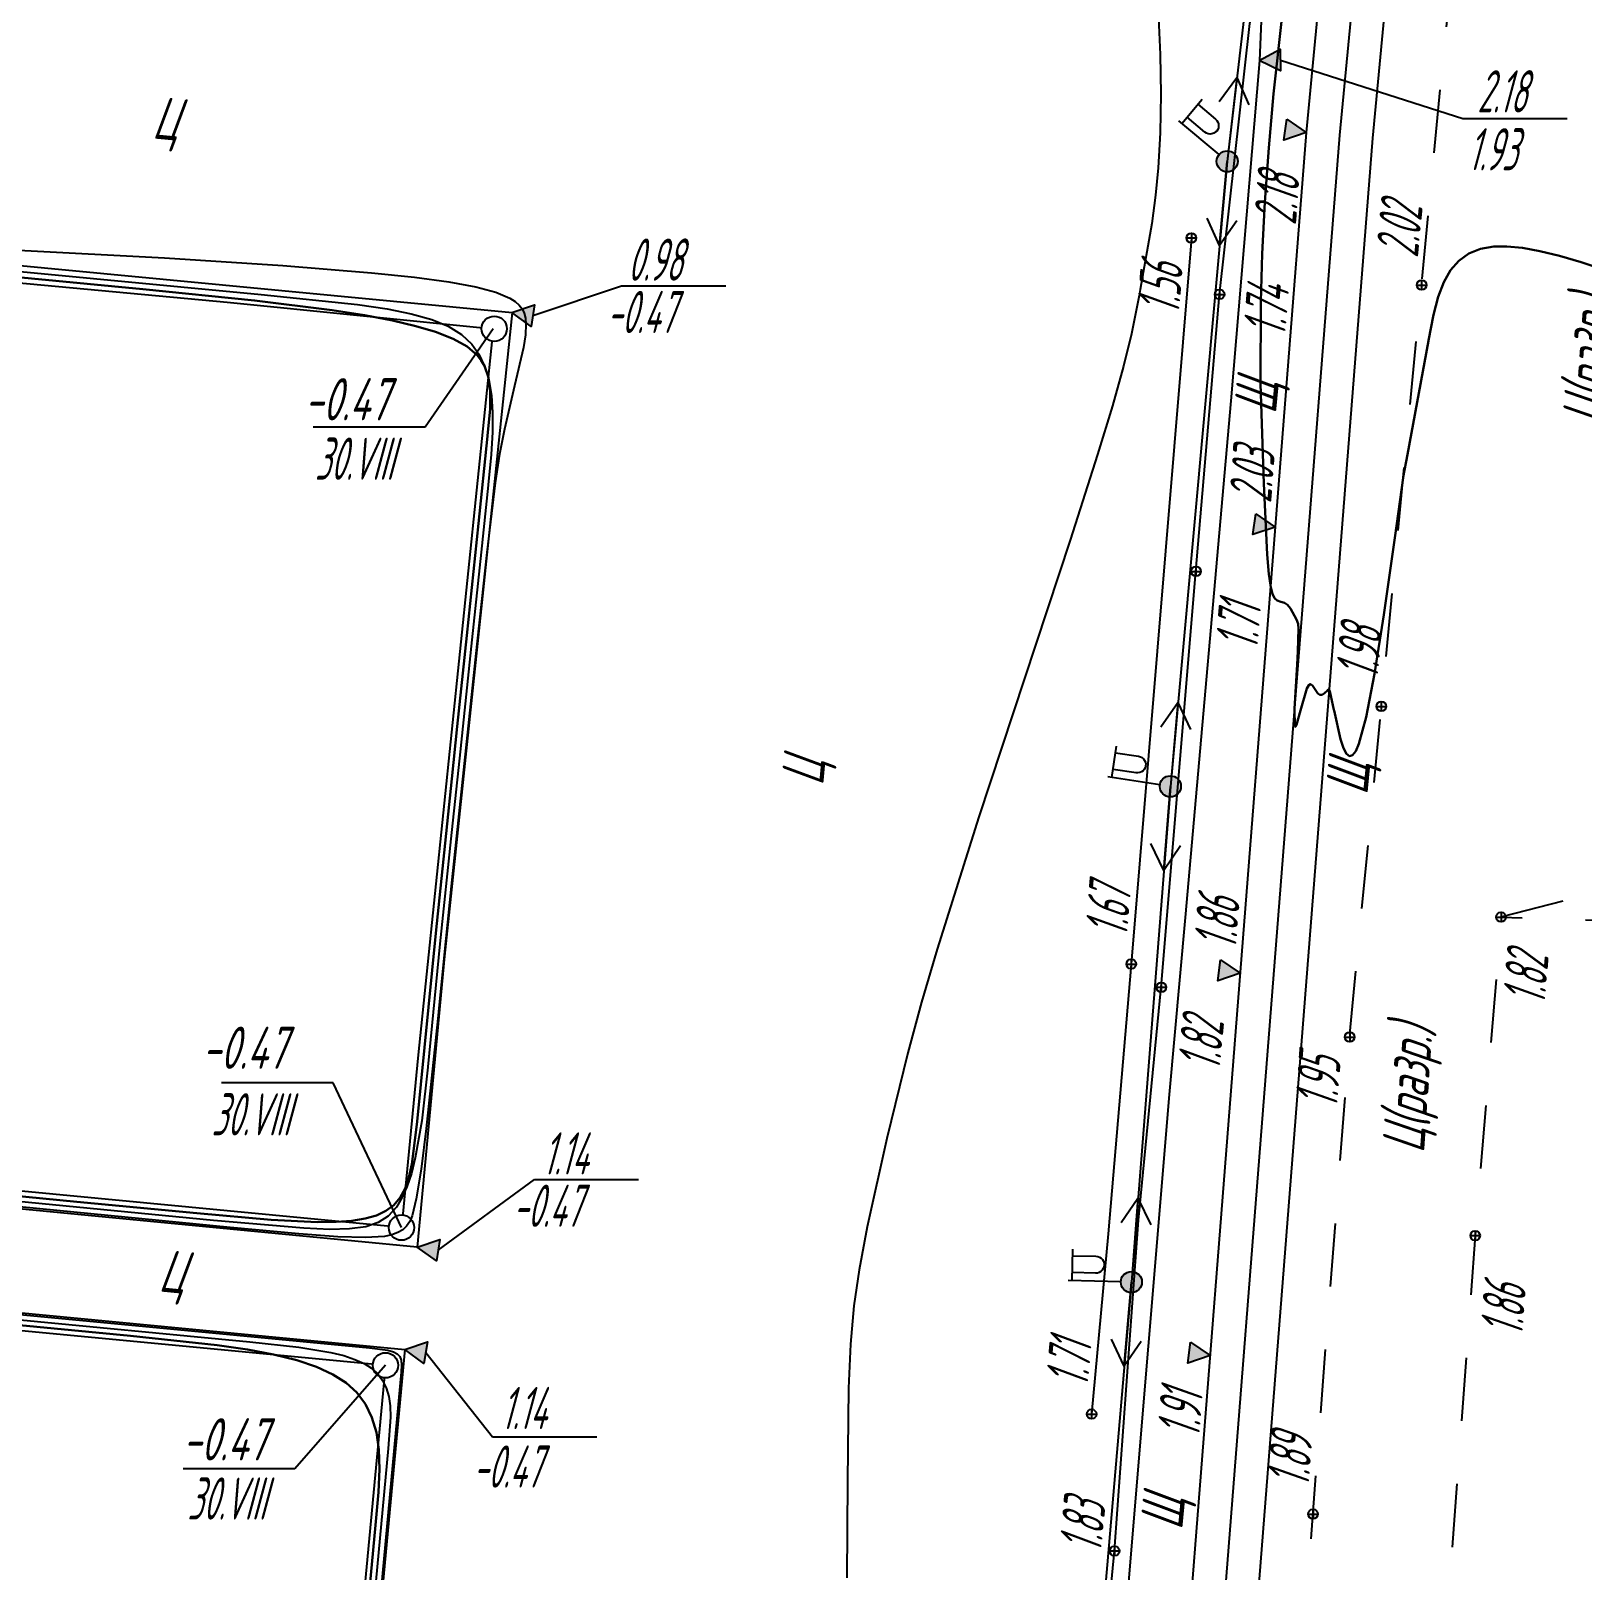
# Model space of a CAD drawing. Extents: x 1233805 to 1234355, y 654698 to 655114.
# Drawn here: x 1233912.5 to 1233949.3, y 654759.59 to 654796.11 of the extents above; entities that cross this region are included whole.
import ezdxf

# ---------------------------------------------------------------- set-up
doc = ezdxf.new("R2010")
doc.units = 0
doc.linetypes.add('ИИDash_05_15', pattern=[2, 0.5, -1.5])
doc.linetypes.add('ИИDash_15_15', pattern=[3, 1.5, -1.5])
for name, color, linetype, lineweight in [('ИИ_ГИДРОГРАФИЯ', 3, 'Continuous', 25), ('ИИ_ГОРИЗОНТАЛИ_ОСН', 32, 'Continuous', 25), ('ИИ_ГОРИЗОНТАЛИ_УТОЛЩ', 32, 'Continuous', 30), ('ИИ_ДОРОГИ_АД', 7, 'Continuous', 25), ('ИИ_ДОРОГИ_ЖД', 7, 'Continuous', 25), ('ИИ_ЛЭП_НН', 250, 'Continuous', 25), ('ИИ_ОГРАДЫ', 7, 'Continuous', 25), ('ИИ_ОТМЕТКИ', 7, 'Continuous', 25), ('ИИ_СООРУЖЕНИЕ', 7, 'Continuous', 25), ('ИИ_УГОДЬЯ', 7, 'Continuous', 25)]:
    doc.layers.add(name, color=color, linetype=linetype, lineweight=lineweight)
doc.styles.add('VNIPISIMPLEXCUR', font='simplex.shx', dxfattribs={"width": 0.8, "oblique": 15})
doc.styles.add('ГОСТ 2.304 КУРСИВ', font='cs_gost2304.shx', dxfattribs={"oblique": 15})
doc.linetypes.add('ИИ05155', pattern='A,0,[41,3dservice.shx,S=3,R=0,X=0,Y=0],-12', length=12)
doc.linetypes.add('ИИ052801П', pattern='A,2,[39,3dservice.shx,S=0.8,R=0,X=0,Y=0],2', length=4)
doc.linetypes.add('ИИ054742_3', pattern='A,2,-0.5,[4,3dservice.shx,S=1,R=0,X=0,Y=0],-0.5,2', length=5)
doc.linetypes.add('ИИ054751', pattern='A,2.5,[1,3dservice.shx,S=0.8,R=0,X=0,Y=0],2.5', length=5)

# ---------------------------------------------------------------- blocks, each defined once
blk = doc.blocks.new('ИИ0511013')
at = {"linetype": 'Continuous', "lineweight": 25}
h = blk.add_hatch(color=0, dxfattribs=at)
edge = h.paths.add_edge_path()
edge.add_arc((0, 0), 0.5, 0, 360)
at = {"color": 0, "linetype": 'Continuous', "lineweight": 25, "flags": 128}
for points in [[(0, 0.5), (0, 3)], [(0, 2.806), (1.5, 2.806)], [(1.184, 2.806), (1.184, 1.706), (1.174, 1.617), (1.144, 1.532), (1.096, 1.456), (1.033, 1.393), (0.957, 1.345), (0.873, 1.316), (0.784, 1.306), (0.695, 1.316), (0.61, 1.345), (0.534, 1.393), (0.471, 1.456), (0.423, 1.532), (0.394, 1.617), (0.384, 1.706), (0.384, 2.806)]]:
    blk.add_lwpolyline(points, dxfattribs=at)
at = {"color": 0, "linetype": 'Continuous', "lineweight": 25}
blk.add_circle((0, 0), 0.5, dxfattribs=at)
blk = doc.blocks.new('ИИ051144')
at = {"color": 0, "linetype": 'Continuous', "lineweight": 25, "flags": 128}
for points in [[(4, 0), (0, 0)], [(2.775, 0.707), (4, 0), (2.775, -0.707)]]:
    blk.add_lwpolyline(points, dxfattribs=at)
blk = doc.blocks.new('PICKET')
at = {"color": 0, "linetype": 'Continuous', "lineweight": 25}
for p, q in [((-0.23, 0), (0.23, 0)), ((0, 0.23), (0, -0.23))]:
    blk.add_line(p, q, dxfattribs=at)
blk.add_circle((0, 0), 0.23, dxfattribs=at)
at = {"color": 0, "linetype": 'Continuous', "style": 'VNIPISIMPLEXCUR', "oblique": 15, "width": 0.8}
blk.add_attdef('OTMETKA', (1.25, 0.3), '', height=2, dxfattribs=at)
at = {"color": 8, "linetype": 'Continuous', "style": 'VNIPISIMPLEXCUR', "oblique": 15, "width": 0.8, "flags": 1}
blk.add_attdef('NOMER', (1.25, -2.7), '', height=2, dxfattribs=at)
blk = doc.blocks.new('ИИ05280')
at = {"linetype": 'Continuous'}
blk.add_hatch(color=0, dxfattribs=at).paths.add_polyline_path([(0.5, 1), (-0.531, 1), (0, 0)])
at = {"color": 0, "linetype": 'Continuous'}
blk.add_lwpolyline([(0, 0), (-0.531, 1), (0.5, 1), (0, 0)], dxfattribs=at)
at = {"color": 0, "linetype": 'Continuous', "style": 'VNIPISIMPLEXCUR', "oblique": 15, "width": 0.8}
for tag, p in [('TOP', (1.705, 4.427)), ('FOUNDATION', (1.705, 0.998))]:
    blk.add_attdef(tag, p, '', height=2, dxfattribs=at)
blk = doc.blocks.new('*U196')
at = {"color": 0, "linetype": 'ByBlock', "lineweight": -2}
for points in [[(0, 0), (8.639, -2.77)], [(8.639, -2.77), (13.583, -2.77)]]:
    blk.add_lwpolyline(points, dxfattribs=at)
blk = doc.blocks.new('*U199')
at = {"color": 0, "linetype": 'ByBlock', "lineweight": -2}
for points in [[(0, 0), (3.169, -3.993)], [(3.169, -3.993), (8.114, -3.993)]]:
    blk.add_lwpolyline(points, dxfattribs=at)
blk = doc.blocks.new('*U200')
at = {"color": 0, "linetype": 'ByBlock', "lineweight": -2}
for points in [[(0, 0), (4.566, 3.356)], [(4.566, 3.356), (9.511, 3.356)]]:
    blk.add_lwpolyline(points, dxfattribs=at)
blk = doc.blocks.new('*U212')
at = {"color": 0, "linetype": 'ByBlock', "lineweight": -2}
for points in [[(0, 0), (4.202, 1.414)], [(4.202, 1.414), (9.147, 1.414)]]:
    blk.add_lwpolyline(points, dxfattribs=at)
blk = doc.blocks.new('ИИ05025')
at = {"linetype": 'Continuous', "lineweight": 25}
blk.add_hatch(color=0, dxfattribs=at).paths.add_polyline_path([(0.5, 1), (0, 0), (-0.5, 1)])
at = {"color": 0, "linetype": 'Continuous', "lineweight": 25}
blk.add_lwpolyline([(0.5, 1), (0, 0), (-0.5, 1)], close=True, dxfattribs=at)
at = {"color": 0, "linetype": 'Continuous', "style": 'VNIPISIMPLEXCUR', "oblique": 15, "width": 0.8}
blk.add_attdef('HEIGHT', (1.2, 0), '', height=2, dxfattribs=at)
blk = doc.blocks.new('ИИ052131')
at = {"color": 7, "linetype": 'Continuous', "style": 'VNIPISIMPLEXCUR', "oblique": 15, "width": 0.8}
for tag, p in [('HEIGHT', (1.3, 0.7)), ('DATE', (1.3, -2.7))]:
    blk.add_attdef(tag, p, '', height=2, dxfattribs=at)
at = {"color": 0, "linetype": 'Continuous', "lineweight": 25}
blk.add_wipeout([(-0.532, -0.284), (-0.466, -0.382), (-0.382, -0.466), (-0.284, -0.532), (-0.175, -0.577), (-0.059, -0.6), (0.059, -0.6), (0.175, -0.577), (0.284, -0.532), (0.382, -0.466), (0.466, -0.382), (0.532, -0.284), (0.577, -0.175), (0.6, -0.059), (0.6, 0.059), (0.577, 0.175), (0.532, 0.284), (0.466, 0.382), (0.382, 0.466), (0.284, 0.532), (0.175, 0.577), (0.059, 0.6), (-0.059, 0.6), (-0.175, 0.577), (-0.284, 0.532), (-0.382, 0.466), (-0.466, 0.382), (-0.532, 0.284), (-0.577, 0.175), (-0.6, 0.059), (-0.6, -0.059), (-0.577, -0.175)], dxfattribs=at)
blk.add_circle((0, 0), 0.6, dxfattribs=at)
blk = doc.blocks.new('*U216')
at = {"color": 0, "linetype": 'ByBlock', "lineweight": -2}
for points in [[(0, 0), (-3.236, -4.669)], [(-3.236, -4.669), (-8.535, -4.669)]]:
    blk.add_lwpolyline(points, dxfattribs=at)
blk = doc.blocks.new('*U217')
at = {"color": 0, "linetype": 'ByBlock', "lineweight": -2}
for points in [[(-3.236, 6.867), (-8.535, 6.867)], [(0, 0), (-3.236, 6.867)]]:
    blk.add_lwpolyline(points, dxfattribs=at)
blk = doc.blocks.new('*U218')
at = {"color": 0, "linetype": 'ByBlock', "lineweight": -2}
for points in [[(0, 0), (-4.297, -4.908)], [(-4.297, -4.908), (-9.596, -4.908)]]:
    blk.add_lwpolyline(points, dxfattribs=at)

msp = doc.modelspace()

# ---------------------------------------------------------------- linework, layer by layer
at = {"layer": 'ИИ_ГИДРОГРАФИЯ', "flags": 128}
msp.add_lwpolyline([(1233875.468, 654794.116), (1233875.671, 654793.732), (1233875.974, 654793.46), (1233886.265, 654792.536), (1233893.322, 654791.949), (1233900.581, 654791.226), (1233917.153, 654789.679), (1233923.464, 654789.052), (1233921.683, 654771.835), (1233921.287, 654767.734), (1233894.66, 654770.284), (1233894.264, 654767.011), (1233920.906, 654764.47), (1233919.089, 654745.178), (1233916.887, 654721.798), (1233915.746, 654709.852), (1233916.454, 654709.562), (1233916.386, 654708.843), (1233915.839, 654708.723), (1233915.821, 654706.399), (1233916.079, 654704.831), (1233915.34, 654702.544), (1233901.558, 654703.792), (1233901.143, 654699.842)], dxfattribs=at)
at = {"layer": 'ИИ_ГОРИЗОНТАЛИ_ОСН', "elevation": 1.5, "flags": 128}
msp.add_lwpolyline([(1233939.236, 654796.421), (1233939.277, 654795.558), (1233939.29, 654794.613), (1233939.274, 654793.7), (1233939.23, 654792.868), (1233939.17, 654792.215), (1233939.083, 654791.545), (1233938.807, 654789.978), (1233938.78, 654789.838), (1233938.765, 654789.759), (1233938.596, 654788.931), (1233938.408, 654788.164), (1233938.145, 654787.222), (1233937.793, 654786.065), (1233937.142, 654784.039), (1233936.06, 654780.76), (1233934.977, 654777.477), (1233933.986, 654774.335), (1233933.621, 654773.085), (1233933.295, 654771.88), (1233932.793, 654769.848), (1233932.333, 654767.756), (1233932.137, 654766.735), (1233932.014, 654765.881), (1233931.932, 654764.97), (1233931.886, 654763.929), (1233931.866, 654761.719), (1233931.847, 654759.428)], dxfattribs=at)
at = {"layer": 'ИИ_ГОРИЗОНТАЛИ_УТОЛЩ', "elevation": 2, "flags": 128}
for points in [[(1233942.168, 654796.482), (1233941.967, 654794.623), (1233941.853, 654793.338), (1233941.762, 654792.055), (1233941.697, 654790.829), (1233941.661, 654789.687), (1233941.66, 654787.746), (1233941.735, 654785.383), (1233941.815, 654783.7), (1233941.855, 654783.232), (1233941.9, 654782.918), (1233941.941, 654782.766), (1233941.992, 654782.663), (1233942.054, 654782.606), (1233942.143, 654782.577), (1233942.226, 654782.552), (1233942.294, 654782.502), (1233942.365, 654782.418), (1233942.51, 654782.155), (1233942.547, 654782.051), (1233942.562, 654781.933), (1233942.543, 654781.402), (1233942.524, 654781.085), (1233942.466, 654780.036), (1233942.468, 654779.621), (1233942.484, 654779.607), (1233942.51, 654779.659), (1233942.603, 654779.998), (1233942.755, 654780.522), (1233942.801, 654780.601), (1233942.846, 654780.624), (1233942.893, 654780.592), (1233942.954, 654780.498), (1233943.018, 654780.4), (1233943.065, 654780.368), (1233943.119, 654780.37), (1233943.178, 654780.405), (1233943.244, 654780.473), (1233943.246, 654780.477), (1233943.278, 654780.502), (1233943.302, 654780.46), (1233943.397, 654780.014), (1233943.4, 654779.994), (1233943.551, 654779.315), (1233943.622, 654779.105), (1233943.693, 654778.972), (1233943.767, 654778.915), (1233943.841, 654778.935), (1233943.916, 654779.034), (1233943.991, 654779.21), (1233944.16, 654779.843), (1233944.358, 654780.867), (1233944.582, 654782.265), (1233944.85, 654784.145), (1233945.04, 654785.515)], [(1233945.042, 654785.53), (1233945.142, 654786.07), (1233945.639, 654788.763), (1233945.641, 654788.773), (1233945.76, 654789.383), (1233945.872, 654789.806), (1233946.005, 654790.155), (1233946.164, 654790.436), (1233946.362, 654790.665), (1233946.597, 654790.834), (1233946.873, 654790.945), (1233947.19, 654791), (1233947.502, 654791.003), (1233947.866, 654790.967), (1233948.281, 654790.893), (1233948.749, 654790.779), (1233949.26, 654790.63), (1233949.829, 654790.441)]]:
    msp.add_lwpolyline(points, dxfattribs=at)
at = {"layer": 'ИИ_ДОРОГИ_АД', "linetype": 'ИИDash_15_15', "flags": 128}
for points in [[(1233939.015, 654700.479), (1233939.498, 654709.184), (1233940.941, 654731.387), (1233942.25, 654752.471), (1233943.772, 654772.254), (1233945.987, 654795.42), (1233946.656, 654801.852), (1233948.989, 654825.012), (1233949.599, 654829.448), (1233951.829, 654829.422), (1233952.897, 654826.011), (1233954.591, 654822.566), (1233959.096, 654822.006)], [(1233954.422, 654789.404), (1233954.089, 654776.841), (1233947.362, 654775.098), (1233946.748, 654767.544), (1233945.99, 654757.362), (1233945.775, 654747.888), (1233945.389, 654733.158), (1233944.577, 654715.305), (1233943.047, 654704.579), (1233942.66, 654702.051), (1233942.551, 654700.539)]]:
    msp.add_lwpolyline(points, dxfattribs=at)
at = {"layer": 'ИИ_ДОРОГИ_ЖД', "linetype": 'ИИ05155', "flags": 128}
msp.add_lwpolyline([(1234056.942, 655090.19), (1234056.854, 655089.205), (1234056.406, 655084.105), (1234055.956, 655079.572), (1234055.646, 655076.911), (1234055.304, 655074.333), (1234054.619, 655069.165), (1234053.863, 655064.2), (1234053.353, 655061.306), (1234052.529, 655056.897), (1234051.379, 655051.371), (1234050.325, 655046.877), (1234049.422, 655043.305), (1234048.454, 655039.697), (1234047.58, 655036.731), (1234046.039, 655031.861), (1234044.796, 655028.233), (1234043.622, 655025.049), (1234042.179, 655021.319), (1234039.198, 655014.351), (1234037.586, 655010.854), (1234035.853, 655007.29), (1234032.571, 655001.061), (1234029.694, 654995.996), (1234027.122, 654991.839), (1234025.105, 654988.674), (1234022.618, 654984.96), (1234017.595, 654977.758), (1234013.646, 654972.177), (1234008.65, 654965.136), (1234002.28, 654956.181), (1233998.731, 654951.199), (1233994.13, 654944.785), (1233986.376, 654933.838), (1233981.412, 654926.555), (1233978.949, 654922.759), (1233977.301, 654920.189), (1233975.515, 654917.285), (1233974.523, 654915.607), (1233972.599, 654912.296), (1233970.752, 654908.871), (1233969.264, 654906.111), (1233967.73, 654903.067), (1233965.856, 654899.173), (1233963.956, 654895.031), (1233962.058, 654890.564), (1233960.863, 654887.626), (1233960.088, 654885.632), (1233958.345, 654881.005), (1233956.808, 654876.534), (1233955.05, 654871.038), (1233952.603, 654862.181), (1233951.265, 654856.525), (1233950.235, 654851.466), (1233949.674, 654848.496), (1233949.074, 654844.738), (1233947.854, 654835.927), (1233947.007, 654828.506), (1233946.739, 654826.086), (1233946.179, 654820.687), (1233945.641, 654815.488), (1233945.346, 654812.686), (1233945.028, 654809.268), (1233944.413, 654802.921), (1233943.534, 654793.639), (1233940.158, 654750.714), (1233939.536, 654741.634), (1233937.407, 654709.458), (1233936.859, 654700.443)], dxfattribs=at)
at = {"layer": 'ИИ_ДОРОГИ_ЖД'}
for points in [[(1233947.066, 654836.026), (1233946.217, 654828.595), (1233945.948, 654826.171), (1233945.388, 654820.769), (1233944.85, 654815.571), (1233944.555, 654812.765), (1233944.237, 654809.343), (1233943.622, 654802.997), (1233942.742, 654793.707), (1233939.365, 654750.768), (1233938.743, 654741.688), (1233936.614, 654709.508), (1233936.062, 654700.429)], [(1233948.633, 654835.828), (1233947.787, 654828.418), (1233947.519, 654826.003), (1233946.959, 654820.606), (1233946.421, 654815.407), (1233946.127, 654812.609), (1233945.809, 654809.194), (1233945.194, 654802.847), (1233944.316, 654793.571), (1233940.94, 654750.652), (1233940.319, 654741.582), (1233938.191, 654709.408), (1233937.646, 654700.456)]]:
    msp.add_lwpolyline(points, dxfattribs=at)
at = {"layer": 'ИИ_ЛЭП_НН', "flags": 128}
msp.add_lwpolyline([(1233937.683, 654807.794), (1233941.518, 654798.57), (1233940.866, 654793.02), (1233939.519, 654778.199), (1233938.595, 654766.443), (1233937.57, 654754.506), (1233936.513, 654752.358)], dxfattribs=at)
at = {"layer": 'ИИ_ОГРАДЫ', "linetype": 'ИИ054751', "flags": 128}
msp.add_lwpolyline([(1233925.787, 654725.467), (1233935.497, 654724.749), (1233935.912, 654730.54), (1233935.62, 654731.115), (1233936.481, 654742.735), (1233937.216, 654751.377), (1233937.64, 654754.295), (1233938.196, 654760.066), (1233938.767, 654767.909), (1233939.305, 654773.433), (1233940.127, 654783.297), (1233940.686, 654789.866), (1233941.406, 654796.289), (1233941.88, 654799.042)], dxfattribs=at)
at = {"layer": 'ИИ_ОГРАДЫ', "linetype": 'ИИ054742_3', "flags": 128}
msp.add_lwpolyline([(1233940.019, 654791.203), (1233938.591, 654773.986), (1233938.046, 654767.589), (1233937.651, 654763.312)], dxfattribs=at)
at = {"layer": 'ИИ_СООРУЖЕНИЕ', "linetype": 'ИИ052801П', "flags": 128}
for points in [[(1233941.72, 654797.479), (1233941.635, 654795.41), (1233940.953, 654787.34), (1233939.869, 654775.087), (1233939.491, 654770.889), (1233938.497, 654758.959), (1233937.198, 654746.306), (1233936.243, 654733.629), (1233936.058, 654731.427)], [(1233876.094, 654794.705), (1233876.07, 654793.869), (1233887.375, 654792.893), (1233904.534, 654791.287), (1233923.908, 654789.433), (1233923.24, 654783.013), (1233922.31, 654774.173), (1233921.662, 654767.271), (1233895.041, 654769.836), (1233894.678, 654767.394), (1233921.365, 654764.842), (1233919.463, 654744.55), (1233916.188, 654710.217), (1233916.712, 654709.887)]]:
    msp.add_lwpolyline(points, dxfattribs=at)
at = {"layer": 'ИИ_УГОДЬЯ', "linetype": 'ИИDash_05_15', "flags": 128}
msp.add_lwpolyline([(1233947.362, 654775.098), (1233959.357, 654774.715)], dxfattribs=at)

# ---------------------------------------------------------------- block references
at = {"layer": 'ИИ_ДОРОГИ_ЖД'}
ref = msp.add_blockref('ИИ05025', (1233942.742, 654793.707), dxfattribs=dict(at, xscale=0.4999999999999996, yscale=0.4999999999999996, zscale=0.4999999999999996, rotation=82.27577921875833))
ref.add_attrib('OTMETKA', '2.18', (1233942.495, 654791.497), dxfattribs={"layer": '0', "linetype": 'Continuous', "height": 1, "rotation": 85.5024, "style": 'ГОСТ 2.304 КУРСИВ', "oblique": 15, "width": 0.65})
ref = msp.add_blockref('ИИ05025', (1233942.006, 654784.348, 2.03), dxfattribs=dict(at, xscale=0.4999999999999996, yscale=0.4999999999999996, zscale=0.4999999999999996, rotation=82.27577921875833))
ref.add_attrib('OTMETKA', '2.03', (1233941.907, 654784.904, 2.03), dxfattribs={"layer": '0', "linetype": 'Continuous', "height": 1, "rotation": 85.5024, "style": 'ГОСТ 2.304 КУРСИВ', "oblique": 15, "width": 0.65})
ref = msp.add_blockref('ИИ05025', (1233941.174, 654773.77, 1.863), dxfattribs=dict(at, xscale=0.4999999999999996, yscale=0.4999999999999996, zscale=0.4999999999999996, rotation=82.27577921875833))
ref.add_attrib('OTMETKA', '1.86', (1233941.074, 654774.325, 1.863), dxfattribs={"layer": '0', "linetype": 'Continuous', "height": 1, "rotation": 85.5024, "style": 'ГОСТ 2.304 КУРСИВ', "oblique": 15, "width": 0.65})
ref = msp.add_blockref('ИИ05025', (1233940.461, 654764.7, 1.913), dxfattribs=dict(at, xscale=0.4999999999999996, yscale=0.4999999999999996, zscale=0.4999999999999996, rotation=82.27577921875833))
ref.add_attrib('OTMETKA', '1.91', (1233940.205, 654762.744, 1.913), dxfattribs={"layer": '0', "linetype": 'Continuous', "height": 1, "rotation": 85.5024, "style": 'ГОСТ 2.304 КУРСИВ', "oblique": 15, "width": 0.65})
at = {"layer": 'ИИ_ЛЭП_НН'}
for name, p, xscale, yscale, zscale, rotation in [('ИИ051144', (1233940.866, 654793.02), 0.4999999999999997, 0.4999999999999997, 0.4999999999999997, 83.3003036046808), ('ИИ0511013', (1233940.866, 654793.02, -11.67), 0.5, 0.5, 0.5, 49.99999999999999), ('ИИ051144', (1233940.866, 654793.02), 0.4999999999999997, 0.4999999999999997, 0.4999999999999997, 264.8066362614506), ('ИИ051144', (1233939.519, 654778.199), 0.4999999999999997, 0.4999999999999997, 0.4999999999999997, 84.80663625958415), ('ИИ0511013', (1233939.519, 654778.199, -11.67), 0.5, 0.5, 0.5, 81.31607593543228), ('ИИ051144', (1233939.519, 654778.199), 0.4999999999999997, 0.4999999999999997, 0.4999999999999997, 265.5073988254496), ('ИИ051144', (1233938.595, 654766.443), 0.4999999999999997, 0.4999999999999997, 0.4999999999999997, 85.50739882544963), ('ИИ0511013', (1233938.595, 654766.443, -11.67), 0.5, 0.5, 0.5, 88.70593218350544), ('ИИ051144', (1233938.595, 654766.443), 0.4999999999999997, 0.4999999999999997, 0.4999999999999997, 265.0895739045088)]:
    msp.add_blockref(name, p, dxfattribs=dict(at, xscale=xscale, yscale=yscale, zscale=zscale, rotation=rotation))
at = {"layer": 'ИИ_ОТМЕТКИ'}
ref = msp.add_blockref('PICKET', (1233945.477, 654790.086, 2.016), dxfattribs=dict(at, xscale=0.5, yscale=0.5, zscale=0.5))
ref.add_attrib('OTMETKA', '2.02', (1233945.387, 654790.722, 2.016), dxfattribs={"layer": '0', "color": 0, "linetype": 'Continuous', "height": 1, "rotation": 84.5391, "style": 'ГОСТ 2.304 КУРСИВ', "oblique": 15, "width": 0.65})
ref = msp.add_blockref('PICKET', (1233940.019, 654791.203, 1.56), dxfattribs=dict(at, xscale=0.5, yscale=0.5, zscale=0.5))
ref.add_attrib('OTMETKA', '1.56', (1233939.721, 654789.381, 1.56), dxfattribs={"layer": '0', "color": 0, "linetype": 'Continuous', "height": 1, "rotation": 85.2569, "style": 'ГОСТ 2.304 КУРСИВ', "oblique": 15, "width": 0.65})
ref = msp.add_blockref('PICKET', (1233940.686, 654789.866, 1.736), dxfattribs=dict(at, xscale=0.5, yscale=0.5, zscale=0.5))
ref.add_attrib('OTMETKA', '1.74', (1233942.24, 654788.856, 1.736), dxfattribs={"layer": '0', "color": 0, "linetype": 'Continuous', "height": 1, "rotation": 85.1336, "style": 'ГОСТ 2.304 КУРСИВ', "oblique": 15, "width": 0.65})
ref = msp.add_blockref('PICKET', (1233940.127, 654783.297, 1.705), dxfattribs=dict(at, xscale=0.5, yscale=0.5, zscale=0.5))
ref.add_attrib('OTMETKA', '1.71', (1233941.584, 654781.431, 1.705), dxfattribs={"layer": '0', "color": 0, "linetype": 'Continuous', "height": 1, "rotation": 85.238, "style": 'ГОСТ 2.304 КУРСИВ', "oblique": 15, "width": 0.65})
ref = msp.add_blockref('PICKET', (1233944.522, 654780.095, 1.981), dxfattribs=dict(at, xscale=0.5, yscale=0.5, zscale=0.5))
ref.add_attrib('OTMETKA', '1.98', (1233944.432, 654780.732, 1.981), dxfattribs={"layer": '0', "color": 0, "linetype": 'Continuous', "height": 1, "rotation": 84.5391, "style": 'ГОСТ 2.304 КУРСИВ', "oblique": 15, "width": 0.65})
ref = msp.add_blockref('PICKET', (1233938.591, 654773.986, 1.665), dxfattribs=dict(at, xscale=0.5, yscale=0.5, zscale=0.5))
ref.add_attrib('OTMETKA', '1.67', (1233938.493, 654774.621, 1.665), dxfattribs={"layer": '0', "color": 0, "linetype": 'Continuous', "height": 1, "rotation": 85.2569, "style": 'ГОСТ 2.304 КУРСИВ', "oblique": 15, "width": 0.65})
ref = msp.add_blockref('PICKET', (1233947.362, 654775.098, 1.824), dxfattribs=dict(at, xscale=0.5, yscale=0.5, zscale=0.5))
ref.add_attrib('OTMETKA', '1.82', (1233948.397, 654773.013, 1.824), dxfattribs={"layer": '0', "color": 0, "linetype": 'Continuous', "height": 1, "rotation": 85.354, "style": 'ГОСТ 2.304 КУРСИВ', "oblique": 15, "width": 0.65})
ref = msp.add_blockref('PICKET', (1233939.305, 654773.433, 1.819), dxfattribs=dict(at, xscale=0.5, yscale=0.5, zscale=0.5))
ref.add_attrib('OTMETKA', '1.82', (1233940.69, 654771.451, 1.819), dxfattribs={"layer": '0', "color": 0, "linetype": 'Continuous', "height": 1, "rotation": 84.8466, "style": 'ГОСТ 2.304 КУРСИВ', "oblique": 15, "width": 0.65})
ref = msp.add_blockref('PICKET', (1233943.772, 654772.254, 1.953), dxfattribs=dict(at, xscale=0.5, yscale=0.5, zscale=0.5))
ref.add_attrib('OTMETKA', '1.95', (1233943.473, 654770.56, 1.953), dxfattribs={"layer": '0', "color": 0, "linetype": 'Continuous', "height": 1, "rotation": 85.5993, "style": 'ГОСТ 2.304 КУРСИВ', "oblique": 15, "width": 0.65})
ref = msp.add_blockref('PICKET', (1233946.748, 654767.544, 1.859), dxfattribs=dict(at, xscale=0.5, yscale=0.5, zscale=0.5))
ref.add_attrib('OTMETKA', '1.86', (1233947.867, 654765.154, 1.859), dxfattribs={"layer": '0', "color": 0, "linetype": 'Continuous', "height": 1, "rotation": 85.7389, "style": 'ГОСТ 2.304 КУРСИВ', "oblique": 15, "width": 0.65})
ref = msp.add_blockref('PICKET', (1233937.651, 654763.312, 1.708), dxfattribs=dict(at, xscale=0.5, yscale=0.5, zscale=0.5))
ref.add_attrib('OTMETKA', '1.71', (1233937.559, 654763.948, 1.708), dxfattribs={"layer": '0', "color": 0, "linetype": 'Continuous', "height": 1, "rotation": 84.7349, "style": 'ГОСТ 2.304 КУРСИВ', "oblique": 15, "width": 0.65})
ref = msp.add_blockref('PICKET', (1233942.902, 654760.941, 1.893), dxfattribs=dict(at, xscale=0.5, yscale=0.5, zscale=0.5))
ref.add_attrib('OTMETKA', '1.89', (1233942.8, 654761.576, 1.893), dxfattribs={"layer": '0', "color": 0, "linetype": 'Continuous', "height": 1, "rotation": 85.5993, "style": 'ГОСТ 2.304 КУРСИВ', "oblique": 15, "width": 0.65})
ref = msp.add_blockref('PICKET', (1233938.196, 654760.066, 1.825), dxfattribs=dict(at, xscale=0.5, yscale=0.5, zscale=0.5))
ref.add_attrib('OTMETKA', '1.83', (1233937.876, 654760.018, 1.825), dxfattribs={"layer": '0', "color": 0, "linetype": 'Continuous', "height": 1, "rotation": 84.5061, "style": 'ГОСТ 2.304 КУРСИВ', "oblique": 15, "width": 0.65})
at = {"layer": 'ИИ_СООРУЖЕНИЕ'}
ref = msp.add_blockref('ИИ05280', (1233941.629, 654795.41, 1.931), dxfattribs=dict(at, xscale=0.4999999999999994, yscale=0.4999999999999994, zscale=0.4999999999999994, rotation=270.3855888234992))
ref.add_attrib('TOP', '2.18', (1233946.798, 654794.18, 1.931), dxfattribs={"layer": '0', "color": 0, "linetype": 'Continuous', "height": 1, "style": 'ГОСТ 2.304 КУРСИВ', "oblique": 15, "width": 0.65})
ref.add_attrib('FOUNDATION', '1.93', (1233946.574, 654792.807, 1.931), dxfattribs={"layer": '0', "color": 0, "linetype": 'Continuous', "height": 1, "style": 'ГОСТ 2.304 КУРСИВ', "oblique": 15, "width": 0.65})
at = {"layer": 'ИИ_СООРУЖЕНИЕ', "color": 7, "xscale": 0.5, "yscale": 0.5, "zscale": 0.5}
for name, p in [('*U196', (1233942.135, 654795.418, 1.931)), ('*U212', (1233924.401, 654789.362, 0.98)), ('*U200', (1233922.155, 654767.2, 1.139)), ('*U199', (1233921.861, 654764.771, 1.14))]:
    msp.add_blockref(name, p, dxfattribs=at)
at = {"layer": 'ИИ_СООРУЖЕНИЕ'}
ref = msp.add_blockref('ИИ05280', (1233923.906, 654789.434, 0.98), dxfattribs=dict(at, xscale=0.4999999999999994, yscale=0.4999999999999994, zscale=0.4999999999999994, rotation=260.8681650449649))
ref.add_attrib('TOP', '0.98', (1233926.647, 654790.19, 0.98), dxfattribs={"layer": '0', "color": 0, "linetype": 'Continuous', "height": 1, "style": 'ГОСТ 2.304 КУРСИВ', "oblique": 15, "width": 0.65})
ref.add_attrib('FOUNDATION', '-0.47', (1233926.147, 654788.948, 0.98), dxfattribs={"layer": '0', "color": 0, "linetype": 'Continuous', "height": 1, "style": 'ГОСТ 2.304 КУРСИВ', "oblique": 15, "width": 0.65})
ref = msp.add_blockref('ИИ05280', (1233921.66, 654767.271, 1.139), dxfattribs=dict(at, xscale=0.4999999999999994, yscale=0.4999999999999994, zscale=0.4999999999999994, rotation=260.8681650449649))
ref.add_attrib('TOP', '1.14', (1233924.636, 654768.994, 1.139), dxfattribs={"layer": '0', "color": 0, "linetype": 'Continuous', "height": 1, "style": 'ГОСТ 2.304 КУРСИВ', "oblique": 15, "width": 0.65})
ref.add_attrib('FOUNDATION', '-0.47', (1233923.916, 654767.753, 1.139), dxfattribs={"layer": '0', "color": 0, "linetype": 'Continuous', "height": 1, "style": 'ГОСТ 2.304 КУРСИВ', "oblique": 15, "width": 0.65})
ref = msp.add_blockref('ИИ05280', (1233921.366, 654764.842, 1.14), dxfattribs=dict(at, xscale=0.4999999999999994, yscale=0.4999999999999994, zscale=0.4999999999999994, rotation=260.8681650449649))
ref.add_attrib('TOP', '1.14', (1233923.646, 654762.957, 1.14), dxfattribs={"layer": '0', "color": 0, "linetype": 'Continuous', "height": 1, "style": 'ГОСТ 2.304 КУРСИВ', "oblique": 15, "width": 0.65})
ref.add_attrib('FOUNDATION', '-0.47', (1233922.971, 654761.569, 1.14), dxfattribs={"layer": '0', "color": 0, "linetype": 'Continuous', "height": 1, "style": 'ГОСТ 2.304 КУРСИВ', "oblique": 15, "width": 0.65})

# ---------------------------------------------------------------- texts
at = {"layer": 'ИИ_ДОРОГИ_АД', "style": 'ГОСТ 2.304 КУРСИВ', "oblique": 15, "width": 0.8}
for s, rotation, p in [('Ц', 354.653, (1233915.364, 654793.567)), ('Ц(разр.)', 85.962, (1233949.808, 654786.767)), ('Ц', 84.7747, (1233931.285, 654778.203)), ('Ц(разр.)', 85.962, (1233945.533, 654769.489)), ('Ц', 354.496, (1233915.513, 654766.225))]:
    msp.add_text(s, height=1, rotation=rotation, dxfattribs=at).set_placement(p)
at = {"layer": 'ИИ_ДОРОГИ_ЖД', "style": 'ГОСТ 2.304 КУРСИВ', "oblique": 15, "width": 0.8}
for p in [(1233942.019, 654787.012), (1233944.189, 654777.978), (1233939.797, 654760.549)]:
    msp.add_text('Щ', height=1, rotation=84.4645, dxfattribs=at).set_placement(p)

# ---------------------------------------------------------------- next in the draw order: block references
at = {"layer": 'ИИ_ГИДРОГРАФИЯ'}
ref = msp.add_blockref('ИИ052131', (1233923.487, 654789.051, -0.47), dxfattribs=dict(at, xscale=0.5, yscale=0.5, zscale=0.5))
ref.add_attrib('HEIGHT', '-0.47', (1233918.976, 654786.879, -0.17), dxfattribs={"layer": '0', "color": 7, "linetype": 'Continuous', "height": 1, "style": 'ГОСТ 2.304 КУРСИВ', "oblique": 15, "width": 0.8})
ref.add_attrib('DATE', '30.VIII', (1233919.235, 654785.47), dxfattribs={"layer": '0', "color": 7, "linetype": 'Continuous', "height": 1, "style": 'ГОСТ 2.304 КУРСИВ', "oblique": 15, "width": 0.65})
ref = msp.add_blockref('ИИ052131', (1233921.287, 654767.734), dxfattribs=dict(at, xscale=0.5, yscale=0.5, zscale=0.5))
ref.add_attrib('HEIGHT', '-0.47', (1233916.549, 654771.5, 0.3), dxfattribs={"layer": '0', "color": 7, "linetype": 'Continuous', "height": 1, "style": 'ГОСТ 2.304 КУРСИВ', "oblique": 15, "width": 0.8})
ref.add_attrib('DATE', '30.VIII', (1233916.782, 654769.922, 0.47), dxfattribs={"layer": '0', "color": 7, "linetype": 'Continuous', "height": 1, "style": 'ГОСТ 2.304 КУРСИВ', "oblique": 15, "width": 0.65})
ref = msp.add_blockref('ИИ052131', (1233920.906, 654764.469, -0.47), dxfattribs=dict(at, xscale=0.5, yscale=0.5, zscale=0.5))
ref.add_attrib('HEIGHT', '-0.47', (1233916.087, 654762.214, -0.17), dxfattribs={"layer": '0', "color": 7, "linetype": 'Continuous', "height": 1, "style": 'ГОСТ 2.304 КУРСИВ', "oblique": 15, "width": 0.8})
ref.add_attrib('DATE', '30.VIII', (1233916.21, 654760.811), dxfattribs={"layer": '0', "color": 7, "linetype": 'Continuous', "height": 1, "style": 'ГОСТ 2.304 КУРСИВ', "oblique": 15, "width": 0.65})

# ---------------------------------------------------------------- next in the draw order: linework, layer by layer
at = {"layer": 'ИИ_ГОРИЗОНТАЛИ_ОСН', "flags": 128}
for points, elevation in [([(1233912.203, 654790.917), (1233915.668, 654790.729), (1233918.475, 654790.549), (1233920.578, 654790.38), (1233921.596, 654790.274), (1233922.411, 654790.164), (1233923.048, 654790.046), (1233923.527, 654789.918), (1233923.859, 654789.777), (1233923.982, 654789.699), (1233924.078, 654789.613), (1233924.148, 654789.521), (1233924.196, 654789.418), (1233924.225, 654789.3), (1233924.236, 654789.158), (1233924.224, 654788.906), (1233924.18, 654788.604), (1233923.969, 654787.695), (1233923.726, 654786.67), (1233923.613, 654786.073), (1233923.507, 654785.393), (1233923.308, 654783.743), (1233923.184, 654782.583), (1233923.077, 654781.568), (1233922.777, 654778.743), (1233922.468, 654775.828), (1233922.297, 654774.207), (1233922.165, 654772.85), (1233922.163, 654772.84), (1233921.875, 654770.085), (1233921.751, 654769.123), (1233921.639, 654768.419), (1233921.54, 654768.013), (1233921.481, 654767.879), (1233921.408, 654767.772), (1233921.315, 654767.685), (1233921.2, 654767.616), (1233921.057, 654767.565), (1233920.884, 654767.528), (1233920.43, 654767.497), (1233919.775, 654767.516), (1233918.85, 654767.586), (1233917.227, 654767.739), (1233911.411, 654768.303)], 1), ([(1233908.091, 654790.804), (1233917.958, 654789.863), (1233920.24, 654789.624), (1233920.95, 654789.519), (1233921.519, 654789.406), (1233922.003, 654789.269), (1233922.394, 654789.108), (1233922.708, 654788.915), (1233922.956, 654788.685), (1233923.125, 654788.447), (1233923.258, 654788.166), (1233923.355, 654787.842), (1233923.418, 654787.471), (1233923.446, 654787.063), (1233923.444, 654786.597), (1233923.411, 654786.068), (1233923.341, 654785.346), (1233923.34, 654785.338), (1233923.175, 654783.755), (1233922.957, 654781.673), (1233922.661, 654778.87), (1233922.474, 654777.105), (1233922.2, 654774.461), (1233921.911, 654771.551), (1233921.909, 654771.537), (1233921.769, 654770.27), (1233921.615, 654769.388), (1233921.521, 654769.02), (1233921.415, 654768.705), (1233921.297, 654768.438), (1233921.166, 654768.221), (1233920.971, 654768.005), (1233920.735, 654767.854), (1233920.438, 654767.756), (1233920.058, 654767.704), (1233919.59, 654767.693), (1233918.975, 654767.719), (1233916.83, 654767.907), (1233912.121, 654768.363)], 0.5), ([(1233908.244, 654766.052), (1233915.811, 654765.333), (1233920.526, 654764.884), (1233920.964, 654764.827), (1233921.094, 654764.789), (1233921.185, 654764.741), (1233921.245, 654764.675), (1233921.278, 654764.588), (1233921.287, 654764.476), (1233921.276, 654764.305), (1233920.938, 654760.644), (1233920.153, 654752.128)], 1), ([(1233911.916, 654765.577), (1233917.693, 654765.027), (1233918.852, 654764.903), (1233919.608, 654764.777), (1233919.918, 654764.699), (1233920.181, 654764.611), (1233920.401, 654764.511), (1233920.579, 654764.398), (1233920.724, 654764.267), (1233920.839, 654764.113), (1233920.925, 654763.935), (1233920.984, 654763.731), (1233921.016, 654763.505), (1233921.025, 654763.242), (1233920.975, 654762.494), (1233920.579, 654758.247)], 0.5)]:
    msp.add_lwpolyline(points, dxfattribs=dict(at, elevation=elevation))
at = {"layer": 'ИИ_ГОРИЗОНТАЛИ_УТОЛЩ', "flags": 128}
for points in [[(1233908.383, 654790.634), (1233915.153, 654789.989), (1233917.802, 654789.721), (1233919.641, 654789.49), (1233920.409, 654789.369), (1233921.07, 654789.244), (1233921.63, 654789.115), (1233922.091, 654788.981), (1233922.515, 654788.815), (1233922.843, 654788.629), (1233923.086, 654788.418), (1233923.178, 654788.3), (1233923.253, 654788.172), (1233923.351, 654787.896), (1233923.393, 654787.561), (1233923.386, 654787.148), (1233923.328, 654786.508), (1233923.328, 654786.504), (1233923.112, 654784.43), (1233922.837, 654781.778), (1233922.61, 654779.62), (1233922.48, 654778.381), (1233922.103, 654774.714), (1233921.657, 654770.252), (1233921.656, 654770.244), (1233921.534, 654769.239), (1233921.463, 654768.921), (1233921.374, 654768.664), (1233921.255, 654768.446), (1233921.105, 654768.27), (1233920.919, 654768.13), (1233920.693, 654768.023), (1233920.429, 654767.948), (1233920.112, 654767.897), (1233919.736, 654767.869), (1233919.293, 654767.864), (1233918.198, 654767.917), (1233916.434, 654768.075), (1233913.591, 654768.35), (1233909.553, 654768.74)], [(1233908.02, 654765.821), (1233914.86, 654765.169), (1233916.913, 654764.951), (1233917.637, 654764.844), (1233918.253, 654764.727), (1233918.802, 654764.589), (1233919.268, 654764.433), (1233919.657, 654764.255), (1233919.973, 654764.056), (1233920.23, 654763.823), (1233920.434, 654763.55), (1233920.586, 654763.235), (1233920.691, 654762.873), (1233920.747, 654762.473), (1233920.763, 654762.007), (1233920.741, 654761.463), (1233920.674, 654760.682), (1233920.221, 654755.849)]]:
    msp.add_lwpolyline(points, dxfattribs=at)

# ---------------------------------------------------------------- next in the draw order: block references
at = {"layer": 'ИИ_ГИДРОГРАФИЯ', "color": 7, "xscale": 0.5, "yscale": 0.5, "zscale": 0.5}
for name, p in [('*U216', (1233923.464, 654789.052, -0.47)), ('*U217', (1233921.287, 654767.734, -0.47)), ('*U218', (1233920.906, 654764.469, -0.94))]:
    msp.add_blockref(name, p, dxfattribs=at)

doc.saveas('drawing.dxf')
